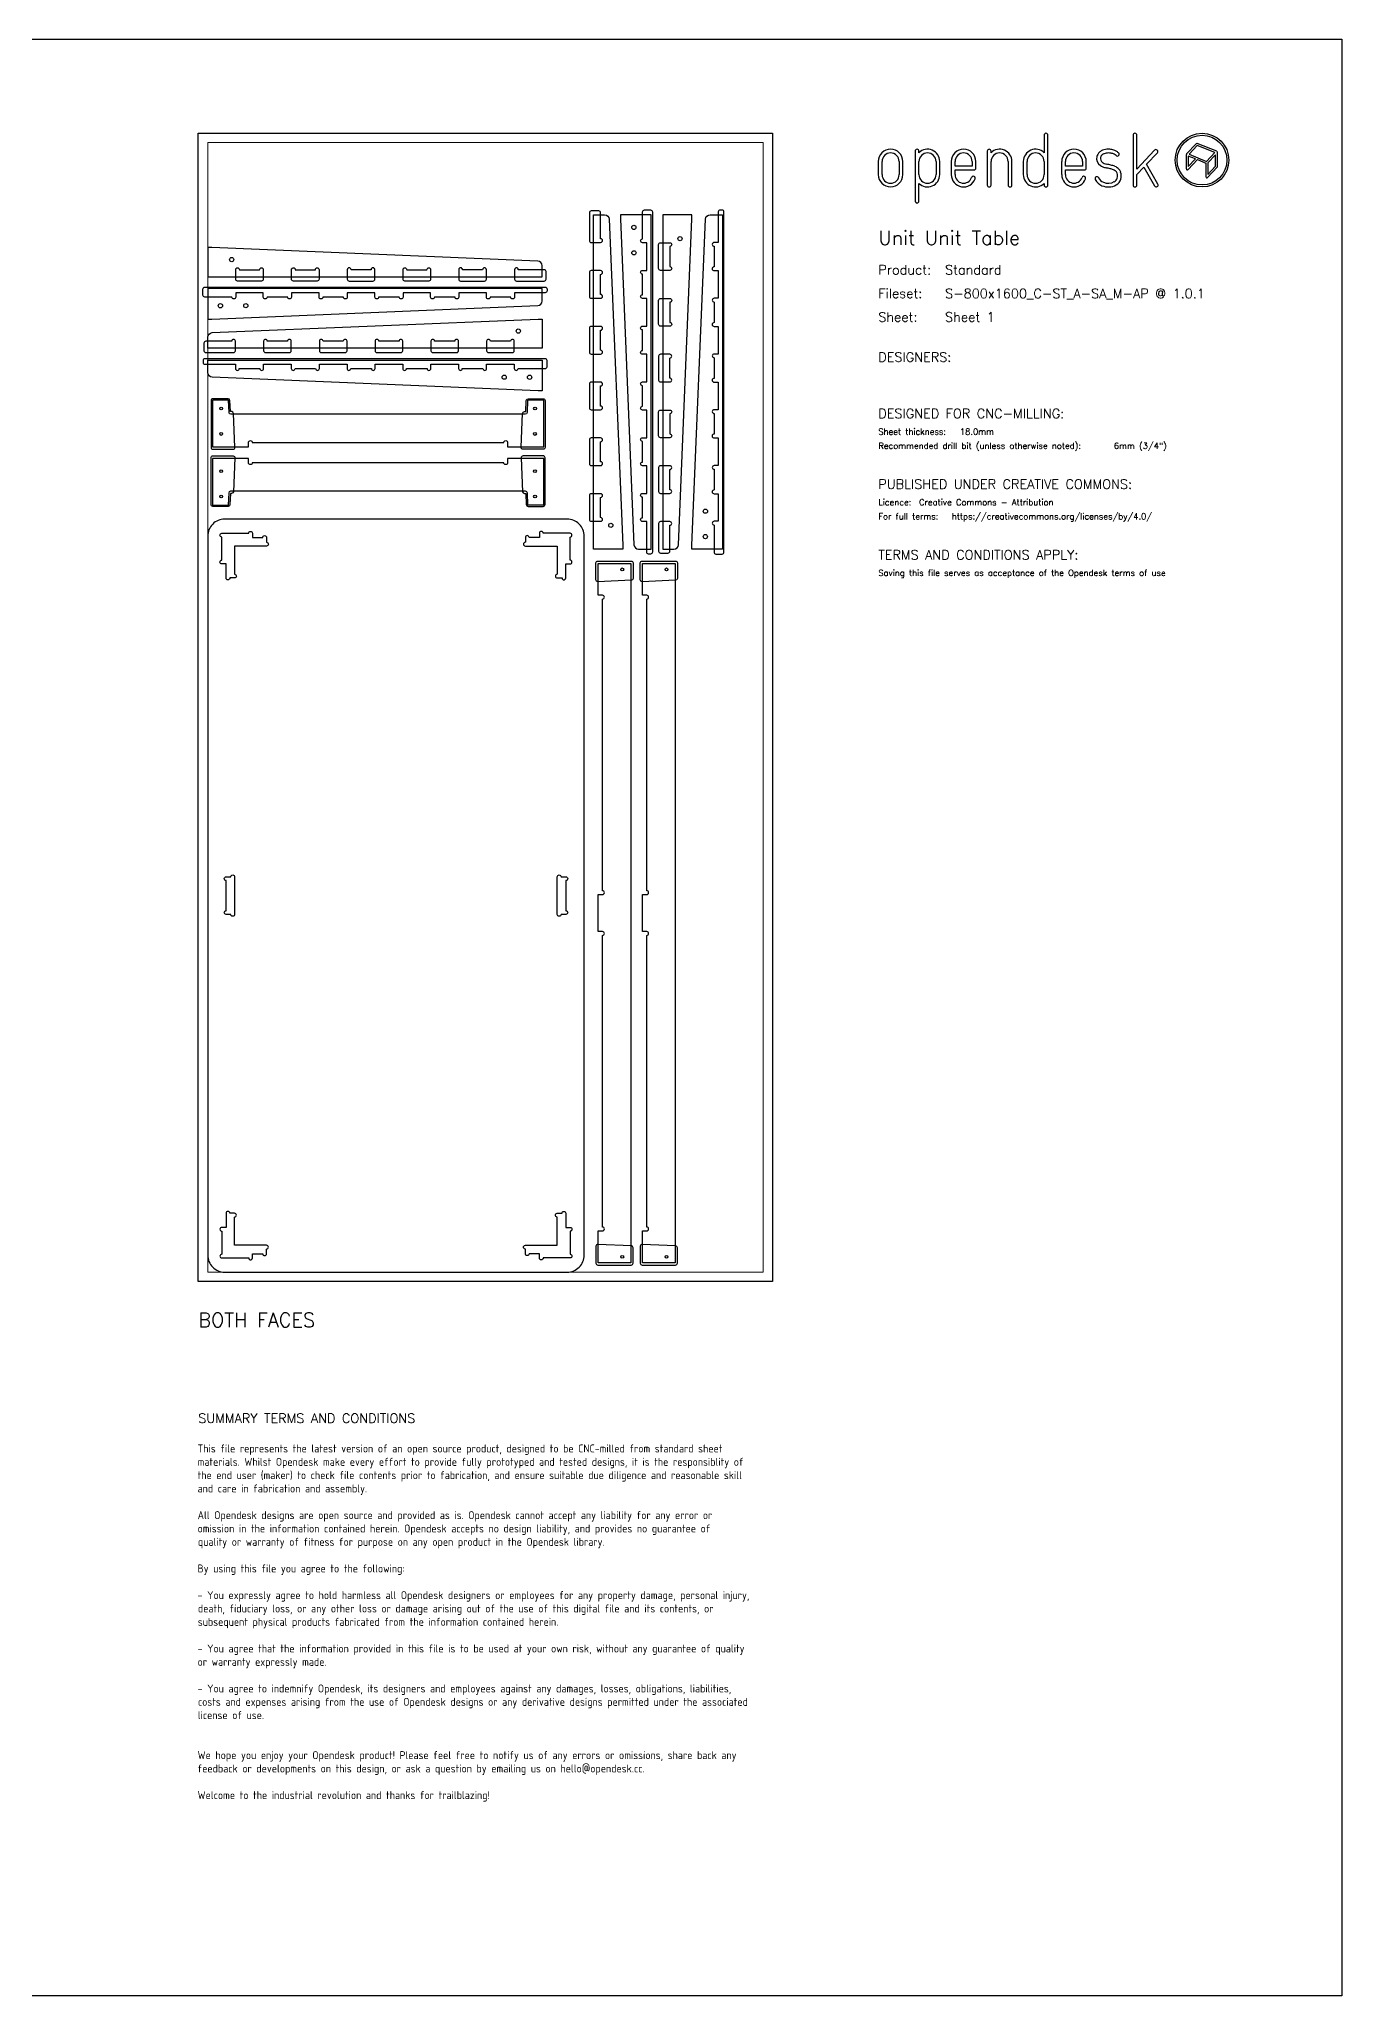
# Model space of a CAD drawing. Header units: millimetres. Extents: x -300 to 5880, y -300 to 4158.
# Drawn here: x 3112 to 5880, y 0 to 4158 of the extents above; entities that cross this region are included whole.
import ezdxf
from ezdxf.enums import TextEntityAlignment as Align

# ---------------------------------------------------------------- set-up
doc = ezdxf.new("R2010")
doc.units = ezdxf.units.MM
doc.layers.add('00-NOPRINT_TEXT', color=7, linetype='Continuous', lineweight=25)
doc.layers.add('00_NOPRINT_TOLERANCE', color=7, linetype='Continuous', lineweight=5)
for name, color, linetype, lineweight, true_color in [('BOARD_$TH-NOMINAL', 3, 'Continuous', 30, 0x00ff00), ('TOP-CUT-OUTSIDE_18.000MM', 220, 'Continuous', 25, 0xff00d1), ('TOP-HOLE-6.000MM-DIAM_18.000MM', 3, 'Continuous', 25, 0x00ff0c), ('TOP-HOLE-9.000MM-DIAM_15.000MM', 20, 'Continuous', 25, 0xff2400), ('TOP-POCKET-INSIDE_15.000MM', 220, 'Continuous', 25, 0xff00c9), ('TOP-POCKET-INSIDE_9.000MM', 60, 'Continuous', 25, 0xb0ff00)]:
    doc.layers.add(name, color=color, linetype=linetype, lineweight=lineweight, true_color=true_color)
doc.layers.add('TOP-CHAMFER-ONLINE_12MM', color=20, linetype='Continuous', true_color=0xff2c00)
doc.styles.add('OD-ISOCP-17_221', font='isocp.shx')
doc.styles.add('OD-ISOCP-17_222', font='isocp.shx')
doc.styles.add('OD-ISOCP-17_223', font='isocp.shx')
doc.styles.add('OD-ISOCP-17_224', font='isocp.shx')
doc.styles.add('OD-ISOCP-17_225', font='isocp.shx')
doc.styles.add('OD-ISOCP-17_226', font='isocp.shx')
doc.styles.add('OD-ISOCP-17_227', font='isocp.shx')
doc.styles.add('OD-ISOCP-17_228', font='isocp.shx')
doc.styles.add('OD-ISOCP-17_229', font='isocp.shx')
doc.styles.add('OD-ISOCP-17_230', font='isocp.shx')
doc.styles.add('OD-ISOCP-17_231', font='isocp.shx')
doc.styles.add('OD-ISOCP-17_232', font='isocp.shx')
doc.styles.add('OD-ISOCP-17_233', font='isocp.shx')
doc.styles.add('OD-ISOCP-17_234', font='isocp.shx')
doc.styles.add('OD-ISOCP-17_235', font='isocp.shx')
doc.styles.add('OD-ISOCP-17_236', font='isocp.shx')
doc.styles.add('OD-ISOCP-17_237', font='isocp.shx')
doc.styles.add('OD-ISOCP-17_238', font='isocp.shx')
doc.styles.add('OD-ISOCP-17_239', font='isocp.shx')
doc.styles.add('OD-SIMPLEX-13_86', font='simplex.shx')
doc.styles.add('OD-SIMPLEX-20_82', font='simplex.shx')
doc.styles.add('OD-SIMPLEX-20_86', font='simplex.shx')
doc.styles.add('OD-SIMPLEX-30_83', font='simplex.shx')
doc.styles.add('OD-SIMPLEX-30_87', font='simplex.shx')

# ---------------------------------------------------------------- blocks, each defined once
blk = doc.blocks.new('Borders Opendesk_7')
at = {"layer": '00-NOPRINT_TEXT'}
for p, q in [((0, 4158), (5880, 4158)), ((5880, 4158), (5880, 0)), ((5247.4, 3954), (5247.4, 3916.7)), ((5255.3, 3848), (5255.3, 3954)), ((5436.4, 3954), (5436.4, 3848)), ((5444.4, 3881.9), (5444.4, 3954)), ((4973.4, 3920.1), (4973.4, 3814.1)), ((4981.3, 3916.7), (4981.3, 3920.1)), ((5126.6, 3920.1), (5126.6, 3848)), ((5134.5, 3916.7), (5134.5, 3920.1)), ((5482.1, 3922), (5444.4, 3881.9)), ((5464.8, 3892.1), (5487.9, 3916.6)), ((5549.5, 3912.6), (5549.5, 3882.2)), ((5570.5, 3935.8), (5550.1, 3914)), ((5553.7, 3909.6), (5553.7, 3887.4)), ((5568.8, 3903.5), (5553.7, 3909.6)), ((5572.6, 3931.9), (5555.2, 3913.4)), ((5555.2, 3913.4), (5592.6, 3898.3)), ((5610, 3916.9), (5572.6, 3931.9)), ((5614.4, 3919.6), (5572.8, 3936.3)), ((5592.6, 3898.3), (5610, 3916.9)), ((5611.5, 3912.4), (5595.2, 3895.1)), ((5611.5, 3888.1), (5611.5, 3912.4)), ((5615.7, 3887.3), (5615.7, 3917.6)), ((4895, 3898), (4895, 3870.1)), ((4902.9, 3870.1), (4902.9, 3898)), ((4939.3, 3898), (4939.3, 3870.1)), ((4947.3, 3870.1), (4947.3, 3898)), ((4981.3, 3870.1), (4981.3, 3898)), ((5017.7, 3898), (5017.7, 3870.1)), ((5025.6, 3870.1), (5025.6, 3898)), ((5050, 3898), (5050, 3870.1)), ((5058, 3888.1), (5058, 3898)), ((5094.4, 3888.1), (5058, 3888.1)), ((5058, 3870.1), (5058, 3880.1)), ((5058, 3880.1), (5098.3, 3880.1)), ((5094.4, 3898), (5094.4, 3888.1)), ((5102.3, 3884.1), (5102.3, 3898)), ((5134.5, 3848), (5134.5, 3898)), ((5170.9, 3898), (5170.9, 3848)), ((5178.9, 3848), (5178.9, 3898)), ((5203, 3898), (5203, 3870.1)), ((5211, 3870.1), (5211, 3898)), ((5247.4, 3898), (5247.4, 3870.1)), ((5284.6, 3898), (5284.6, 3870.1)), ((5292.6, 3888.1), (5292.6, 3898)), ((5329, 3888.1), (5292.6, 3888.1)), ((5292.6, 3870.1), (5292.6, 3880.1)), ((5292.6, 3880.1), (5332.9, 3880.1)), ((5329, 3898), (5329, 3888.1)), ((5336.9, 3884.1), (5336.9, 3898)), ((5444.4, 3870.4), (5459.1, 3886)), ((5444.4, 3848), (5444.4, 3870.4)), ((5459.1, 3886), (5482.1, 3846)), ((5489, 3850), (5464.8, 3892.1)), ((5553.1, 3880.8), (5572.9, 3901.9)), ((5553.7, 3887.4), (5568.8, 3903.5)), ((5572.9, 3901.9), (5591.1, 3894.5)), ((5591.1, 3894.5), (5591.1, 3865.5)), ((5594.7, 3864.1), (5615.1, 3885.8)), ((5595.2, 3895.1), (5595.2, 3870.7)), ((5595.2, 3870.7), (5611.5, 3888.1)), ((4981.3, 3814.1), (4981.3, 3851.4)), ((5247.4, 3851.4), (5247.4, 3848)), ((5880, 0), (0, 0))]:
    blk.add_line(p, q, dxfattribs=at)
for radius in [57, 52.9]:
    blk.add_circle((5582.9, 3901), radius, dxfattribs=at)
for centre, radius, start, end in [((5251.3, 3954), 3.97, 0, 180), ((5440.4, 3954), 3.97, 0, 180), ((4921.1, 3898), 26.1, 0, 180), ((4921.1, 3898), 18.2, 0, 180), ((4977.3, 3920.1), 3.97, 0, 180), ((4999.5, 3898), 26.1, 0, 134.1316), ((4999.5, 3898), 18.2, 0, 180), ((5076.2, 3898), 26.1, 0, 180), ((5076.2, 3898), 18.2, 0, 180), ((5130.6, 3920.1), 3.97, 0, 180), ((5152.7, 3898), 26.1, 0, 134.1316), ((5152.7, 3898), 18.2, 0, 180), ((5229.2, 3898), 26.1, 45.8684, 180), ((5229.2, 3898), 18.2, 0, 180), ((5310.8, 3898), 26.1, 0, 180), ((5310.8, 3898), 18.2, 0, 180), ((5377.2, 3904.5), 18.3, 167.0964, 235.8453), ((5375.9, 3904.8), 16.9, 150.5139, 167.0489), ((5377.5, 3903.4), 19, 138.9882, 149.267), ((5377.5, 3903.4), 19, 127.9168, 138.9882), ((5380.5, 3899.5), 24, 111.7012, 127.9168), ((5375.9, 3904.8), 8.99, 151.0519, 168.0238), ((5377.5, 3903.4), 11.1, 138.9882, 148.8091), ((5377.5, 3903.4), 11.1, 127.9168, 138.9882), ((5380.5, 3899.5), 16, 111.7012, 127.9168), ((5383.5, 3891.9), 32.1, 90, 111.7012), ((5383.5, 3891.9), 24.2, 90, 111.7012), ((5383.5, 3878.8), 45.3, 80.7104, 90), ((5383.5, 3878.8), 37.3, 80.7104, 90), ((5385.9, 3893.2), 22.7, 71.5035, 80.7104), ((5385.9, 3893.2), 30.7, 71.5035, 80.7104), ((5387.1, 3896.7), 19, 61.0356, 71.5035), ((5387.1, 3896.7), 26.9, 61.0356, 71.5035), ((5387.1, 3896.7), 19, 46.7983, 61.0356), ((5387.1, 3896.7), 26.9, 46.7983, 61.0356), ((5402.8, 3913.5), 3.97, 226.7983, 46.7983), ((5485, 3919.3), 3.97, 316.7135, 136.7135), ((5551.6, 3912.6), 2.06, 136.7696, 180), ((5572, 3934.4), 2.06, 68.0714, 136.7696), ((5613.6, 3917.6), 2.06, 0, 68.0714), ((4921.1, 3870.1), 26.1, 180, 0), ((4921.1, 3870.1), 18.2, 180, 0), ((4999.5, 3870.1), 18.2, 180, 0), ((4999.5, 3870.1), 26.1, 225.8684, 0), ((5076.2, 3870.1), 26.1, 180, 340.0258), ((5076.2, 3870.1), 18.2, 180, 340.0258), ((5098.3, 3884.1), 3.97, 270, 0), ((5229.2, 3870.1), 26.1, 180, 314.1316), ((5229.2, 3870.1), 18.2, 180, 0), ((5310.8, 3870.1), 26.1, 180, 340.0258), ((5310.8, 3870.1), 18.2, 180, 340.0258), ((5332.9, 3884.1), 3.97, 270, 0), ((5377.2, 3904.5), 10.3, 167.9603, 235.8613), ((5382, 3911.6), 26.9, 235.8511, 248.0912), ((5382, 3911.6), 18.9, 235.8511, 248.0912), ((5388.7, 3928.4), 44.9, 248.0912, 257.5385), ((5388.7, 3928.4), 37, 248.0912, 257.5385), ((5300, 3526.6), 366.5, 76.1947, 77.5385), ((5300, 3526.6), 374.5, 76.1947, 77.5385), ((5372.7, 3822.5), 61.9, 69.1442, 76.1947), ((5372.7, 3822.5), 69.8, 69.1442, 76.1947), ((5389.5, 3866.6), 14.6, 38.9291, 69.1442), ((5389.5, 3866.6), 22.5, 38.9291, 69.1442), ((5393.9, 3870.2), 8.99, 17.5834, 38.9291), ((5385.6, 3867.6), 17.6, 343.8033, 17.5834), ((5393.9, 3870.2), 16.9, 17.5834, 38.9291), ((5385.6, 3867.6), 25.5, 343.8033, 17.5834), ((5551.6, 3882.2), 2.06, 180, 316.7696), ((5613.6, 3887.3), 2.06, 316.7696, 0), ((5097, 3862.6), 3.97, 340.0258, 160.0258), ((5130.6, 3848), 3.97, 180, 0), ((5174.9, 3848), 3.97, 180, 0), ((5251.3, 3848), 3.97, 180, 0), ((5331.6, 3862.6), 3.97, 340.0258, 160.0258), ((5359.7, 3861.7), 3.97, 24.786, 204.786), ((5380.2, 3871.2), 26.6, 204.786, 247.9544), ((5380.2, 3871.2), 18.7, 204.786, 247.9544), ((5383.5, 3879.3), 35.4, 247.9544, 298.2026), ((5383.5, 3879.3), 27.4, 247.9544, 298.2026), ((5390.6, 3866.1), 12.5, 298.2026, 343.8033), ((5390.6, 3866.1), 20.4, 298.2026, 343.8033), ((5440.4, 3848), 3.97, 180, 0), ((5485.5, 3848), 3.97, 209.8417, 29.8417), ((5593.2, 3865.5), 2.06, 180, 316.7696), ((4977.3, 3814.1), 3.97, 180, 0)]:
    blk.add_arc(centre, radius, start, end, dxfattribs=at)
at = {"layer": '00_NOPRINT_TOLERANCE'}
for p, q in [((3450, 3958), (4670, 3958)), ((3450, 1518), (3450, 3958)), ((4670, 3958), (4670, 1518)), ((3470, 3938), (4650, 3938)), ((3470, 1538), (3470, 3938)), ((4650, 3938), (4650, 1538)), ((4670, 1518), (3450, 1518)), ((4650, 1538), (3470, 1538))]:
    blk.add_line(p, q, dxfattribs=at)
at = {"layer": 'BOARD_$TH-NOMINAL'}
for p, q in [((3450, 3958), (4670, 3958)), ((3450, 1518), (3450, 3958)), ((4670, 3958), (4670, 1518)), ((4670, 1518), (3450, 1518))]:
    blk.add_line(p, q, dxfattribs=at)
at = {"layer": '00-NOPRINT_TEXT'}
for s, height, style, p in [('Unit Unit Table ', 30, 'OD-SIMPLEX-30_83', (4895, 3720.9)), ('Product:', 20, 'OD-SIMPLEX-20_82', (4895, 3657.9)), ('Standard', 20, 'OD-SIMPLEX-20_82', (5036.9, 3657.9)), ('Fileset:', 20, 'OD-SIMPLEX-20_82', (4895, 3607.7)), ('S-800x1600_C-ST_A-SA_M-AP @ 1.0.1', 20, 'OD-SIMPLEX-20_82', (5036.9, 3607.6)), ('Sheet:', 20, 'OD-SIMPLEX-20_82', (4895, 3557.4)), ('Sheet 1', 20, 'OD-SIMPLEX-20_82', (5036.9, 3557.5)), ('DESIGNERS:', 20, 'OD-SIMPLEX-20_82', (4895, 3472.4)), ('DESIGNED FOR CNC-MILLING:', 20, 'OD-SIMPLEX-20_82', (4895, 3352.4)), ('Sheet thickness:', 13, 'OD-SIMPLEX-13_86', (4895, 3317.4)), ('18.0mm', 13, 'OD-SIMPLEX-13_86', (5068.3, 3317.4)), ('Recommended drill bit (unless otherwise noted):', 13, 'OD-SIMPLEX-13_86', (4895, 3287.4)), ('6mm (3/4")', 13, 'OD-SIMPLEX-13_86', (5395.5, 3287.4)), ('PUBLISHED UNDER CREATIVE COMMONS:', 20, 'OD-SIMPLEX-20_82', (4895, 3202.4)), ('Licence:', 13, 'OD-SIMPLEX-13_86', (4895, 3167.4)), ('Creative Commons - Attribution', 13, 'OD-SIMPLEX-13_86', (4981.5, 3167.4)), ('For full terms:', 13, 'OD-SIMPLEX-13_86', (4895, 3137.4)), ('https://creativecommons.org/licenses/by/4.0/', 13, 'OD-SIMPLEX-13_86', (5051.1, 3137.4)), ('TERMS AND CONDITIONS APPLY:', 20, 'OD-SIMPLEX-20_82', (4895, 3052.3)), ('Saving this file serves as acceptance of the Opendesk terms of use ', 13, 'OD-SIMPLEX-13_86', (4895, 3017.3))]:
    blk.add_text(s, height=height, dxfattribs=dict(at, style=style)).set_placement(p)
at = {"layer": '00-NOPRINT_TEXT', "color": 7}
for s, height, style, p in [('BOTH FACES', 30, 'OD-SIMPLEX-30_87', (3450, 1451.3)), ('SUMMARY TERMS AND CONDITIONS', 20, 'OD-SIMPLEX-20_86', (3450, 1237.4))]:
    blk.add_text(s, height=height, dxfattribs=dict(at, style=style)).set_placement(p, align=Align.TOP_LEFT)
for s, style, p in [('This file represents the latest version of an open source product, designed to be CNC-milled from standard sheet', 'OD-ISOCP-17_221', (3448.5, 1154.7)), ('materials. Whilst Opendesk make every effort to provide fully prototyped and tested designs, it is the responsiblity of', 'OD-ISOCP-17_222', (3448.5, 1126.3)), ('the end user (maker) to check file contents prior to fabrication, and ensure suitable due diligence and reasonable skill', 'OD-ISOCP-17_223', (3448.5, 1098)), ('and care in fabrication and assembly.', 'OD-ISOCP-17_224', (3448.5, 1069.7)), ('All Opendesk designs are open source and provided as is. Opendesk cannot accept any liability for any error or', 'OD-ISOCP-17_225', (3448.5, 1013)), ('omission in the information contained herein. Opendesk accepts no design liability, and provides no guarantee of', 'OD-ISOCP-17_226', (3448.5, 984.7)), ('quality or warranty of fitness for purpose on any open product in the Opendesk library.', 'OD-ISOCP-17_227', (3449.1, 956.3)), ('By using this file you agree to the following:', 'OD-ISOCP-17_228', (3448.5, 899.7)), ('- You expressly agree to hold harmless all Opendesk designers or employees for any property damage, personal injury,', 'OD-ISOCP-17_229', (3448.5, 843)), ('death, fiduciary loss, or any other loss or damage arising out of the use of this digital file and its contents, or', 'OD-ISOCP-17_230', (3449.1, 814.7)), ('subsequent physical products fabricated from the information contained herein.', 'OD-ISOCP-17_231', (3449, 786.3)), ('- You agree that the information provided in this file is to be used at your own risk, without any guarantee of quality', 'OD-ISOCP-17_232', (3448.5, 729.7)), ('or warranty expressly made.', 'OD-ISOCP-17_233', (3448.5, 701.3)), ('- You agree to indemnify Opendesk, its designers and employees against any damages, losses, obligations, liabilities,', 'OD-ISOCP-17_234', (3448.5, 644.7)), ('costs and expenses arising from the use of Opendesk designs or any derivative designs permitted under the associated', 'OD-ISOCP-17_235', (3449.1, 616.3)), ('license of use.', 'OD-ISOCP-17_236', (3448.8, 588)), ('We hope you enjoy your Opendesk product! Please feel free to notify us of any errors or omissions, share back any', 'OD-ISOCP-17_237', (3448.5, 503)), ('feedback or developments on this design, or ask a question by emailing us on hello@opendesk.cc.', 'OD-ISOCP-17_238', (3448.5, 474.7)), ('Welcome to the industrial revolution and thanks for trailblazing!', 'OD-ISOCP-17_239', (3448.5, 418))]:
    blk.add_text(s, height=17, dxfattribs=dict(at, style=style)).set_placement(p)

msp = doc.modelspace()

# ---------------------------------------------------------------- linework, layer by layer
at = {"layer": 'TOP-CHAMFER-ONLINE_12MM'}
msp.add_lwpolyline([(4234, 3138), (3506, 3138, 0.414214), (3470, 3102), (3470, 1574, 0.414214), (3506, 1538), (4234, 1538, 0.414214), (4270, 1574), (4270, 3102, 0.414214)], format="xyb", close=True, dxfattribs=at)
at = {"layer": 'TOP-CUT-OUTSIDE_18.000MM'}
for points in [[(4313.4, 3784.9, -0.40215), (4323.3, 3775.3), (4352, 3082.9), (4352, 3073.9), (4290, 3073.9), (4290, 3784.9)], [(4375.7, 3083.5, 0.40215), (4385.6, 3073.9), (4412, 3073.9), (4412, 3784.9), (4347, 3784.9), (4347, 3775.9)], [(4470.3, 3083.5), (4499, 3775.9), (4499, 3784.9), (4437, 3784.9), (4437, 3073.9), (4460.4, 3073.9, 0.40215)], [(4537.6, 3784.9), (4564, 3784.9), (4564, 3073.9), (4499, 3073.9), (4499, 3082.9), (4527.7, 3775.3, -0.40215)], [(4181, 3676.4, 0.40215), (4171.4, 3686.3), (3479, 3715), (3470, 3715), (3470, 3653), (4181, 3653)], [(4181, 3601.6), (4181, 3628), (3470, 3628), (3470, 3563), (3479, 3563), (4171.4, 3591.7, 0.40215)], [(3470, 3524.4, -0.40215), (3479.6, 3534.3), (4172, 3563), (4181, 3563), (4181, 3501), (3470, 3501)], [(3470, 3449.6), (3470, 3476), (4181, 3476), (4181, 3411), (4172, 3411), (3479.6, 3439.7, -0.40215)], [(4148.6, 3364.8, -0.40215), (4144.7, 3361), (3519.3, 3361, -0.40215), (3515.4, 3364.8), (3514.3, 3390.5), (3480, 3390.5), (3480, 3292), (3556.7, 3292), (3556.7, 3301, -1), (3564.8, 3301), (4099.2, 3301, -1), (4107.2, 3301), (4107.2, 3292), (4184, 3292), (4184, 3391), (4149.7, 3391)], [(4144.7, 3198, -0.40215), (4148.6, 3194.2), (4149.7, 3168.5), (4184, 3168.5), (4184, 3267), (4107.2, 3267), (4107.2, 3258, -1), (4099.2, 3258), (3564.8, 3258, -1), (3556.7, 3258), (3556.7, 3267), (3480, 3267), (3480, 3168), (3514.3, 3168), (3515.4, 3194.2, -0.40215), (3519.3, 3198)], [(4234, 3138), (3506, 3138, 0.414214), (3470, 3102), (3470, 1574, 0.414214), (3506, 1538), (4234, 1538, 0.414214), (4270, 1574), (4270, 3102, 0.414214)], [(4309, 2968.2, 1), (4309, 2976.2), (4300, 2976.2), (4300, 3043.9), (4369, 3043.9), (4369, 1558), (4300, 1558), (4300, 1625.7), (4309, 1625.7, 1), (4309, 1633.7), (4309, 2253.4, 1), (4309, 2261.4), (4300, 2261.4), (4300, 2340.4), (4309, 2340.4, 1), (4309, 2348.4)], [(4403, 2976.2), (4394, 2976.2), (4394, 3043.9), (4463, 3043.9), (4463, 1558), (4394, 1558), (4394, 1625.7), (4403, 1625.7, 1), (4403, 1633.7), (4403, 2253.4, 1), (4403, 2261.4), (4394, 2261.4), (4394, 2340.4), (4403, 2340.4, 1), (4403, 2348.4), (4403, 2968.2, 1)]]:
    msp.add_lwpolyline(points, format="xyb", close=True, dxfattribs=at)
at = {"layer": 'TOP-HOLE-6.000MM-DIAM_18.000MM'}
for centre in [(3498.5, 3373), (4165.5, 3373), (3498.6, 3319), (4165.4, 3319), (3498.6, 3240), (4165.4, 3240), (3498.5, 3186), (4165.5, 3186), (4351, 3031.3), (4445, 3031.3), (4351, 1570.6), (4445, 1570.6)]:
    msp.add_circle(centre, 3, dxfattribs=at)
at = {"layer": 'TOP-HOLE-9.000MM-DIAM_15.000MM'}
for centre in [(4375.5, 3757.9), (4375.6, 3703.9), (4473.6, 3733.9), (3521, 3689.6), (3497, 3591.5), (3551, 3591.6), (4130, 3537.6), (4100, 3439.6), (4154, 3439.5), (4326.6, 3124.9), (4527.6, 3154.9), (4527.5, 3100.9)]:
    msp.add_circle(centre, 4.5, dxfattribs=at)
at = {"layer": 'TOP-POCKET-INSIDE_15.000MM'}
for points in [[(4415, 3791), (4415, 3067.9, -0.414214), (4411, 3063.9), (4407, 3063.9, -0.414214), (4403, 3067.9), (4403, 3132.9), (4394, 3132.9, -1), (4394, 3140.9), (4394, 3184.6, -1), (4394, 3192.6), (4403, 3192.6), (4403, 3251.4), (4394, 3251.4, -1), (4394, 3259.4), (4394, 3303.1, -1), (4394, 3311.1), (4403, 3311.1), (4403, 3369.9), (4394, 3369.9, -1), (4394, 3377.9), (4394, 3421.6, -1), (4394, 3429.6), (4403, 3429.6), (4403, 3488.4), (4394, 3488.4, -1), (4394, 3496.4), (4394, 3540.1, -1), (4394, 3548.1), (4403, 3548.1), (4403, 3606.9), (4394, 3606.9, -1), (4394, 3614.9), (4394, 3658.6, -1), (4394, 3666.6), (4403, 3666.6), (4403, 3725.4), (4394, 3725.4, -1), (4394, 3733.4), (4394, 3791, -0.414214), (4398, 3795), (4411, 3795, -0.414214)], [(4546, 3200.2, 1), (4546, 3192.1), (4555, 3192.1), (4555, 3133.4), (4546, 3133.4, 1), (4546, 3125.4), (4546, 3067.8, 0.414214), (4550, 3063.8), (4563, 3063.8, 0.414214), (4567, 3067.8), (4567, 3790.9, 0.414214), (4563, 3794.9), (4559, 3794.9, 0.414214), (4555, 3790.9), (4555, 3725.9), (4546, 3725.9, 1), (4546, 3717.9), (4546, 3674.2, 1), (4546, 3666.1), (4555, 3666.1), (4555, 3607.4), (4546, 3607.4, 1), (4546, 3599.4), (4546, 3555.7, 1), (4546, 3547.6), (4555, 3547.6), (4555, 3488.9), (4546, 3488.9, 1), (4546, 3480.9), (4546, 3437.2, 1), (4546, 3429.1), (4555, 3429.1), (4555, 3370.4), (4546, 3370.4, 1), (4546, 3362.4), (4546, 3318.7, 1), (4546, 3310.6), (4555, 3310.6), (4555, 3251.9), (4546, 3251.9, 1), (4546, 3243.9)], [(3459.9, 3627, -0.414214), (3463.9, 3631), (4187, 3631, -0.414214), (4191, 3627), (4191, 3623, -0.414214), (4187, 3619), (4122, 3619), (4122, 3610, -1), (4114, 3610), (4070.2, 3610, -1), (4062.2, 3610), (4062.2, 3619), (4003.5, 3619), (4003.5, 3610, -1), (3995.5, 3610), (3951.7, 3610, -1), (3943.7, 3610), (3943.7, 3619), (3885, 3619), (3885, 3610, -1), (3877, 3610), (3833.2, 3610, -1), (3825.2, 3610), (3825.2, 3619), (3766.5, 3619), (3766.5, 3610, -1), (3758.5, 3610), (3714.7, 3610, -1), (3706.7, 3610), (3706.7, 3619), (3648, 3619), (3648, 3610, -1), (3640, 3610), (3596.2, 3610, -1), (3588.2, 3610), (3588.2, 3619), (3529.5, 3619), (3529.5, 3610, -1), (3521.5, 3610), (3463.9, 3610, -0.414214), (3459.9, 3614)], [(4191.1, 3475, 0.414214), (4187.1, 3479), (3464, 3479, 0.414214), (3460, 3475), (3460, 3471, 0.414214), (3464, 3467), (3529, 3467), (3529, 3458, 1), (3537, 3458), (3580.7, 3458, 1), (3588.7, 3458), (3588.7, 3467), (3647.5, 3467), (3647.5, 3458, 1), (3655.5, 3458), (3699.2, 3458, 1), (3707.2, 3458), (3707.2, 3467), (3766, 3467), (3766, 3458, 1), (3774, 3458), (3817.7, 3458, 1), (3825.7, 3458), (3825.7, 3467), (3884.5, 3467), (3884.5, 3458, 1), (3892.5, 3458), (3936.2, 3458, 1), (3944.2, 3458), (3944.2, 3467), (4003, 3467), (4003, 3458, 1), (4011, 3458), (4054.7, 3458, 1), (4062.7, 3458), (4062.7, 3467), (4121.5, 3467), (4121.5, 3458, 1), (4129.5, 3458), (4187.1, 3458, 0.414214), (4191.1, 3462)]]:
    msp.add_lwpolyline(points, format="xyb", close=True, dxfattribs=at)
at = {"layer": 'TOP-POCKET-INSIDE_9.000MM'}
for points in [[(4281, 3729.9, 0.414214), (4285, 3725.9), (4305, 3725.9, 1), (4305, 3733.9), (4305, 3788.9, 0.414214), (4301, 3792.9), (4285, 3792.9, 0.414213), (4281, 3788.9)], [(4428, 3670.6), (4428, 3721.4, -0.414214), (4432, 3725.4), (4452, 3725.4, -1), (4452, 3717.4), (4452, 3674.6, -1), (4452, 3666.6), (4432, 3666.6, -0.414214)], [(3529.5, 3668, -1), (3537.5, 3668), (3580.2, 3668, -1), (3588.2, 3668), (3588.2, 3648, -0.414214), (3584.2, 3644), (3533.5, 3644, -0.414214), (3529.5, 3648)], [(3648, 3668, -1), (3656, 3668), (3698.7, 3668, -1), (3706.7, 3668), (3706.7, 3648, -0.414214), (3702.7, 3644), (3652, 3644, -0.414214), (3648, 3648)], [(3817.2, 3668), (3774.5, 3668, 1), (3766.5, 3668), (3766.5, 3648, 0.414214), (3770.5, 3644), (3821.2, 3644, 0.414214), (3825.2, 3648), (3825.2, 3668, 1)], [(3885, 3668, -1), (3893, 3668), (3935.7, 3668, -1), (3943.7, 3668), (3943.7, 3648, -0.414214), (3939.7, 3644), (3889, 3644, -0.414214), (3885, 3648)], [(4054.2, 3668), (4011.5, 3668, 1), (4003.5, 3668), (4003.5, 3648, 0.414214), (4007.5, 3644), (4058.2, 3644, 0.414214), (4062.2, 3648), (4062.2, 3668, 1)], [(4281, 3662.1), (4281, 3611.4, 0.414214), (4285, 3607.4), (4305, 3607.4, 1), (4305, 3615.4), (4305, 3658.1, 1), (4305, 3666.1), (4285, 3666.1, 0.414214)], [(4428, 3552.1), (4428, 3602.9, -0.414214), (4432, 3606.9), (4452, 3606.9, -1), (4452, 3598.9), (4452, 3556.1, -1), (4452, 3548.1), (4432, 3548.1, -0.414214)], [(4281, 3543.6), (4281, 3492.9, 0.414214), (4285, 3488.9), (4305, 3488.9, 1), (4305, 3496.9), (4305, 3539.6, 1), (4305, 3547.6), (4285, 3547.6, 0.414214)], [(3647.5, 3496), (3647.5, 3516, 1), (3639.5, 3516), (3596.7, 3516, 1), (3588.7, 3516), (3588.7, 3496, 0.414214), (3592.7, 3492), (3643.5, 3492, 0.414214)], [(3707.2, 3496, 0.414214), (3711.2, 3492), (3762, 3492, 0.414214), (3766, 3496), (3766, 3516, 1), (3758, 3516), (3715.2, 3516, 1), (3707.2, 3516)], [(3833.7, 3516, 1), (3825.7, 3516), (3825.7, 3496, 0.414214), (3829.7, 3492), (3880.5, 3492, 0.414214), (3884.5, 3496), (3884.5, 3516, 1), (3876.5, 3516)], [(4003, 3496), (4003, 3516, 1), (3995, 3516), (3952.2, 3516, 1), (3944.2, 3516), (3944.2, 3496, 0.414214), (3948.2, 3492), (3999, 3492, 0.414214)], [(4121.5, 3496), (4121.5, 3516, 1), (4113.5, 3516), (4070.7, 3516, 1), (4062.7, 3516), (4062.7, 3496, 0.414214), (4066.7, 3492), (4117.5, 3492, 0.414214)], [(4452, 3480.4, 1), (4452, 3488.4), (4432, 3488.4, 0.414214), (4428, 3484.4), (4428, 3433.6, 0.414214), (4432, 3429.6), (4452, 3429.6, 1), (4452, 3437.6)], [(4305, 3421.1, 1), (4305, 3429.1), (4285, 3429.1, 0.414214), (4281, 3425.1), (4281, 3374.4, 0.414214), (4285, 3370.4), (4305, 3370.4, 1), (4305, 3378.4)], [(3481, 3394, 0.414214), (3477, 3390), (3477, 3290.5, 0.414214), (3481, 3286.5), (3523.9, 3286.5, 0.426381), (3527.9, 3290.7), (3524.9, 3362.7, 0.40215), (3521, 3366.5), (3518.3, 3366.5), (3517.3, 3390.2, 0.40215), (3513.3, 3394)], [(4183, 3286.5), (4140.1, 3286.5, -0.426381), (4136.1, 3290.7), (4139.1, 3362.7, -0.40215), (4143.1, 3366.5), (4145.7, 3366.5), (4146.7, 3390.2, -0.40215), (4150.7, 3394), (4183, 3394, -0.414214), (4187, 3390), (4187, 3290.5, -0.414214)], [(4428, 3315.1), (4428, 3365.9, -0.414214), (4432, 3369.9), (4452, 3369.9, -1), (4452, 3361.9), (4452, 3319.1, -1), (4452, 3311.1), (4432, 3311.1, -0.414214)], [(4305, 3251.9, 1), (4305, 3259.9), (4305, 3302.6, 1), (4305, 3310.6), (4285, 3310.6, 0.414214), (4281, 3306.6), (4281, 3255.9, 0.414214), (4285, 3251.9)], [(3477, 3268.5, -0.414214), (3481, 3272.5), (3523.9, 3272.5, -0.426381), (3527.9, 3268.3), (3524.9, 3196.3, -0.40215), (3520.9, 3192.5), (3518.3, 3192.5), (3517.3, 3168.8, -0.40215), (3513.3, 3165), (3481, 3165, -0.414214), (3477, 3169)], [(4140.1, 3272.5, 0.426381), (4136.1, 3268.3), (4139.1, 3196.3, 0.40215), (4143, 3192.5), (4145.7, 3192.5), (4146.7, 3168.8, 0.40215), (4150.7, 3165), (4183, 3165, 0.414214), (4187, 3169), (4187, 3268.5, 0.414214), (4183, 3272.5)], [(4428, 3247.4), (4428, 3196.6, 0.414214), (4432, 3192.6), (4452, 3192.6, 1), (4452, 3200.6), (4452, 3243.4, 1), (4452, 3251.4), (4432, 3251.4, 0.414214)], [(4281, 3188.1), (4281, 3137.4, 0.414214), (4285, 3133.4), (4305, 3133.4, 1), (4305, 3141.4), (4305, 3184.1, 1), (4305, 3192.1), (4285, 3192.1, 0.414214)], [(4428, 3128.9), (4428, 3069.9, 0.414213), (4432, 3065.9), (4448, 3065.9, 0.414214), (4452, 3069.9), (4452, 3124.9, 1), (4452, 3132.9), (4432, 3132.9, 0.414214)], [(3527.1, 3013), (3517.1, 3013, -1), (3509.1, 3013), (3509.1, 3042.9), (3500.1, 3042.9, -1), (3500.1, 3050.9), (3500.1, 3099.9, -1), (3500.1, 3107.9), (3557.1, 3107.9, -1), (3565, 3107.9), (3565, 3098.9), (3587, 3098.9, -1), (3595, 3098.9), (3595, 3088.9, -1), (3595, 3080.9), (3527.1, 3080.9), (3527.1, 3021, -1)], [(4212.9, 3021, 1), (4212.9, 3013), (4222.9, 3013, 1), (4230.9, 3013), (4230.9, 3042.9), (4239.9, 3042.9, 1), (4239.9, 3050.9), (4239.9, 3099.9, 1), (4239.9, 3107.9), (4182.9, 3107.9, 1), (4174.9, 3107.9), (4174.9, 3098.9), (4153, 3098.9, 1), (4145, 3098.9), (4145, 3088.9, 1), (4145, 3080.9), (4212.9, 3080.9)], [(4374, 3012, -0.40215), (4370.2, 3008), (4299.2, 3005.1, -0.426381), (4295, 3009.1), (4295, 3044.9, -0.414214), (4299, 3048.9), (4370, 3048.9, -0.414214), (4374, 3044.9)], [(4389, 3009.1), (4389, 3044.9, -0.414214), (4393, 3048.9), (4464, 3048.9, -0.414214), (4468, 3044.9), (4468, 3012, -0.40215), (4464.2, 3008), (4393.2, 3005.1, -0.426381)], [(3509.1, 2306), (3509.1, 2370, -1), (3509.1, 2378), (3519.1, 2378, -1), (3527.1, 2378), (3527.1, 2298, -1), (3519.1, 2298), (3509.1, 2298, -1)], [(4230.9, 2370), (4230.9, 2306, -1), (4230.9, 2298), (4220.9, 2298, -1), (4212.9, 2298), (4212.9, 2378, -1), (4220.9, 2378), (4230.9, 2378, -1)], [(3500.1, 1576, 1), (3500.1, 1568), (3557.1, 1568, 1), (3565, 1568), (3565, 1577), (3587, 1577, 1), (3595, 1577), (3595, 1587, 1), (3595, 1595.1), (3527.1, 1595.1), (3527.1, 1655, 1), (3527.1, 1663), (3517.1, 1663, 1), (3509.1, 1663), (3509.1, 1633), (3500.1, 1633, 1), (3500.1, 1625)], [(4239.9, 1625), (4239.9, 1576, -1), (4239.9, 1568), (4182.9, 1568, -1), (4174.9, 1568), (4174.9, 1577), (4153, 1577, -1), (4145, 1577), (4145, 1587, -1), (4145, 1595.1), (4212.9, 1595.1), (4212.9, 1655, -1), (4212.9, 1663), (4222.9, 1663, -1), (4230.9, 1663), (4230.9, 1633), (4239.9, 1633, -1)], [(4295, 1592.8), (4295, 1557, 0.414214), (4299, 1553), (4370, 1553, 0.414214), (4374, 1557), (4374, 1589.9, 0.402151), (4370.2, 1593.9), (4299.2, 1596.8, 0.42638)], [(4393, 1553), (4464, 1553, 0.414214), (4468, 1557), (4468, 1589.9, 0.402151), (4464.2, 1593.9), (4393.2, 1596.8, 0.42638), (4389, 1592.8), (4389, 1557, 0.414214)]]:
    msp.add_lwpolyline(points, format="xyb", close=True, dxfattribs=at)
for points in [[(4189, 3648), (4189, 3664, 0.414214), (4185, 3668), (4130, 3668, 1), (4122, 3668), (4122, 3648, 0.414214), (4126, 3644), (4185, 3644, 0.414213), (4189, 3648)], [(3462, 3496, 0.414213), (3466, 3492), (3525, 3492, 0.414214), (3529, 3496), (3529, 3516, 1), (3521, 3516), (3466, 3516, 0.414214), (3462, 3512), (3462, 3496)]]:
    msp.add_lwpolyline(points, format="xyb", dxfattribs=at)

# ---------------------------------------------------------------- block references
msp.add_blockref('Borders Opendesk_7', (0, 0))

doc.saveas('drawing.dxf')
